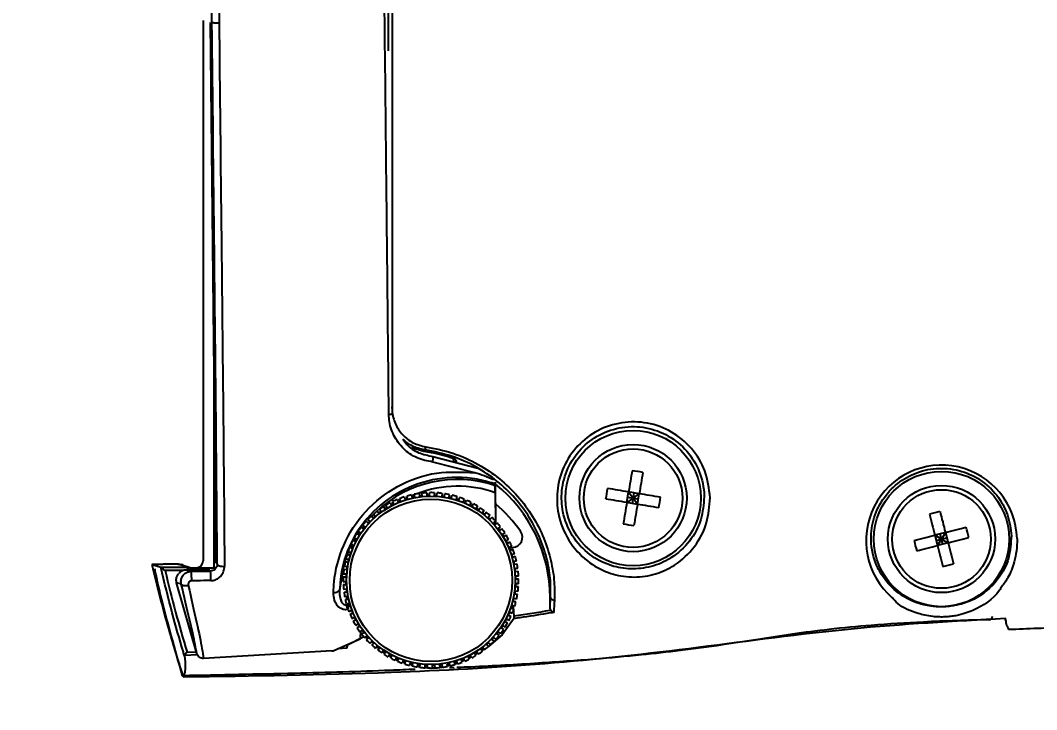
# Model space of a CAD drawing. Header units: inches. Extents: x 2.5 to 102.3, y 2 to 82.2.
# Drawn here: x 91.461 to 94.427, y 6.294 to 8.306 of the extents above; entities that cross this region are included whole.
import ezdxf

# ---------------------------------------------------------------- set-up
doc = ezdxf.new("R2010")
doc.units = ezdxf.units.IN
doc.header["$MEASUREMENT"] = 0
doc.layers.add('DIM', color=1, linetype='Continuous')
doc.styles.add('Arial', font='arial.ttf')
doc.dimstyles.new('ETC EU Metric & ANSI.50 Stacked', dxfattribs={"dimscale": 2.666667, "dimtxt": 0.5, "dimasz": 0.625, "dimexe": 0.5, "dimexo": 0.5, "dimgap": 0.166667, "dimtad": 0, "dimtih": 1, "dimtoh": 1, "dimdec": 0, "dimlfac": 25.4, "dimzin": 4, "dimdsep": 46, "dimtxsty": 'Arial', "dimcen": 0.25, "dimadec": 0, "dimazin": 0, "dimtfac": 0.75, "dimtdec": 0, "dimtofl": 0, "dimtmove": 0, "dimatfit": 3, "dimfxl": 1, "dimtolj": 1, "dimtzin": 0, "dimarcsym": 0})

# ---------------------------------------------------------------- blocks, each defined once
blk = doc.blocks.new('*D4')
at = {"layer": 'Defpoints', "color": 0, "transparency": 16777216}
for p in [(91.845, 10.6831), (89.6948, 6.3926), (91.845, 6.3926)]:
    blk.add_point(p, dxfattribs=at)
at = {"layer": 'DIM', "color": 0, "lineweight": -2, "transparency": 16777216}
for p, q in [((91.345, 10.6831), (89.1948, 10.6831)), ((89.6948, 10.0581), (89.6948, 9.4469)), ((89.6948, 7.0176), (89.6948, 7.6288)), ((91.345, 6.3926), (89.1948, 6.3926))]:
    blk.add_line(p, q, dxfattribs=at)
at = {"layer": 'DIM', "color": 0, "transparency": 16777216}
for points in [[(89.5907, 10.0581), (89.799, 10.0581), (89.6948, 10.6831)], [(89.5907, 7.0176), (89.799, 7.0176), (89.6948, 6.3926)]]:
    blk.add_solid(points, dxfattribs=at)
at = {"layer": 'DIM', "color": 0, "transparency": 16777216, "char_height": 0.5, "attachment_point": 5, "style": 'Arial'}
for s, insert in [('\\A1;109mm', (89.6948, 8.9598)), ('\\A1;[4.29"]', (89.6948, 8.0508))]:
    blk.add_mtext(s, dxfattribs=dict(at, insert=insert))
blk = doc.blocks.new('*D5')
at = {"layer": 'Defpoints', "color": 0, "transparency": 16777216}
for p in [(97.8832, 6.6932), (91.845, 6.3926), (97.8832, 2.8077)]:
    blk.add_point(p, dxfattribs=at)
at = {"layer": 'DIM', "color": 0, "lineweight": -2, "transparency": 16777216}
for p, q in [((97.8832, 6.1932), (97.8832, 2.3077)), ((91.845, 5.8926), (91.845, 2.3077)), ((92.47, 2.8077), (93.5934, 2.8077)), ((97.2582, 2.8077), (96.1348, 2.8077))]:
    blk.add_line(p, q, dxfattribs=at)
at = {"layer": 'DIM', "color": 0, "transparency": 16777216}
for points in [[(92.47, 2.9119), (92.47, 2.7035), (91.845, 2.8077)], [(97.2582, 2.9119), (97.2582, 2.7035), (97.8832, 2.8077)]]:
    blk.add_solid(points, dxfattribs=at)
at = {"layer": 'DIM', "color": 0, "transparency": 16777216, "char_height": 0.5, "attachment_point": 5, "style": 'Arial'}
for s, insert in [('\\A1;153mm', (94.8641, 3.2298)), ('\\A1;[6.04"]', (94.8641, 2.3206))]:
    blk.add_mtext(s, dxfattribs=dict(at, insert=insert))

msp = doc.modelspace()

# ---------------------------------------------------------------- linework, layer by layer
for p, q in [((92.0207, 8.2989), (92.0159, 8.7599)), ((92.0367, 8.7606), (92.0415, 8.2988)), ((91.9949, 8.3057), (91.9949, 6.7278)), ((92.0329, 6.7211), (92.0166, 8.299)), ((92.0267, 6.7064), (92.0267, 7.323)), ((92.6385, 7.0472), (92.6038, 7.0578)), ((92.6426, 7.0518), (92.6385, 7.0472)), ((92.6653, 7.0329), (92.7964, 6.9981)), ((92.7873, 6.9853), (92.6651, 7.0165)), ((92.725, 7.0267), (92.7252, 7.017)), ((92.7275, 7.0164), (92.7338, 7.0187)), ((92.7352, 7.0167), (92.7292, 7.0252)), ((92.8435, 6.9536), (92.8462, 6.9481)), ((92.8493, 6.8389), (92.8481, 6.9581)), ((92.8493, 6.8389), (92.8481, 6.958)), ((92.5818, 6.915), (92.584, 6.9074)), ((92.5911, 6.9112), (92.584, 6.9075)), ((92.5916, 6.9097), (92.5893, 6.9172)), ((92.6033, 6.9208), (92.6049, 6.9131)), ((92.6114, 6.9206), (92.604, 6.9174)), ((92.6126, 6.9147), (92.611, 6.9224)), ((92.6253, 6.9248), (92.6262, 6.9169)), ((92.634, 6.9179), (92.6331, 6.9257)), ((92.6475, 6.9268), (92.6478, 6.9189)), ((92.6556, 6.9192), (92.6554, 6.927)), ((92.6698, 6.9269), (92.6694, 6.919)), ((92.6773, 6.9186), (92.6777, 6.9264)), ((92.6921, 6.925), (92.691, 6.9172)), ((92.6988, 6.9161), (92.6999, 6.9239)), ((92.7141, 6.9212), (92.7123, 6.9135)), ((92.72, 6.9117), (92.7218, 6.9194)), ((92.7357, 6.9155), (92.7332, 6.908)), ((92.7407, 6.9056), (92.7432, 6.913)), ((92.8474, 6.9266), (92.8483, 6.8379)), ((93.2314, 6.8982), (93.2366, 6.9293)), ((93.2496, 6.9112), (93.2314, 6.8982)), ((93.234, 6.9138), (93.2496, 6.9112)), ((93.2677, 6.9241), (93.2366, 6.9293)), ((93.2366, 6.9293), (93.2496, 6.9112)), ((93.2496, 6.9112), (93.247, 6.8956)), ((93.2522, 6.9267), (93.2496, 6.9112)), ((93.2496, 6.9112), (93.2677, 6.9241)), ((93.2625, 6.893), (93.2496, 6.9112)), ((93.2496, 6.9112), (93.2651, 6.9086)), ((93.2625, 6.893), (93.2677, 6.9241)), ((92.5213, 6.8865), (92.5255, 6.8798)), ((92.5322, 6.884), (92.528, 6.8907)), ((92.5406, 6.8977), (92.5442, 6.8907)), ((92.5512, 6.8943), (92.5476, 6.9013)), ((92.5608, 6.9073), (92.5637, 6.8999)), ((92.5711, 6.9029), (92.5681, 6.9102)), ((92.7567, 6.9079), (92.7536, 6.9007)), ((92.7608, 6.8976), (92.7639, 6.9048)), ((92.7769, 6.8986), (92.7732, 6.8916)), ((92.7802, 6.8879), (92.7839, 6.8948)), ((92.7963, 6.8875), (92.792, 6.8809)), ((92.7986, 6.8766), (92.8029, 6.8832)), ((93.2625, 6.893), (93.2314, 6.8982)), ((92.486, 6.8592), (92.4913, 6.8534)), ((92.487, 6.8581), (92.4925, 6.8638)), ((92.4971, 6.8586), (92.4919, 6.8645)), ((92.5031, 6.8736), (92.5078, 6.8673)), ((92.5141, 6.8721), (92.5094, 6.8784)), ((92.8146, 6.8747), (92.8098, 6.8685)), ((92.816, 6.8637), (92.8208, 6.8699)), ((92.8318, 6.8604), (92.8264, 6.8547)), ((92.8322, 6.8493), (92.8375, 6.855)), ((92.456, 6.8262), (92.4622, 6.8214)), ((92.4588, 6.8241), (92.4635, 6.8304)), ((92.4671, 6.8276), (92.4609, 6.8324)), ((92.4703, 6.8434), (92.476, 6.838)), ((92.4814, 6.8438), (92.4757, 6.8491)), ((92.8476, 6.8447), (92.8418, 6.8395)), ((92.8432, 6.8379), (92.8483, 6.8379)), ((92.847, 6.8336), (92.8529, 6.8388)), ((92.8483, 6.8379), (92.8493, 6.8389)), ((92.8621, 6.8277), (92.8557, 6.8229)), ((92.4352, 6.7869), (92.4391, 6.7938)), ((92.4428, 6.7918), (92.4359, 6.7955)), ((92.4433, 6.8079), (92.4499, 6.8036)), ((92.4464, 6.8059), (92.4507, 6.8125)), ((92.4542, 6.8102), (92.4476, 6.8145)), ((92.8605, 6.8166), (92.8668, 6.8213)), ((92.8749, 6.8094), (92.8682, 6.8053)), ((92.8724, 6.7986), (92.8791, 6.8027)), ((94.1609, 6.811), (94.1304, 6.8031)), ((94.1304, 6.8031), (94.1382, 6.7726)), ((94.1496, 6.7918), (94.1304, 6.8031)), ((94.1496, 6.7918), (94.1456, 6.807)), ((94.1609, 6.811), (94.1496, 6.7918)), ((94.1496, 6.7918), (94.1648, 6.7957)), ((94.1609, 6.811), (94.1687, 6.7805)), ((92.4228, 6.7683), (92.43, 6.7652)), ((92.4252, 6.7672), (92.4287, 6.7743)), ((92.4331, 6.7724), (92.4259, 6.7755)), ((92.4322, 6.7885), (92.4391, 6.7848)), ((92.8861, 6.7901), (92.8791, 6.7866)), ((92.8827, 6.7795), (92.8897, 6.7831)), ((92.8957, 6.7699), (92.8883, 6.767)), ((92.8886, 6.7665), (92.8984, 6.7671)), ((92.8913, 6.7597), (92.8986, 6.7626)), ((94.1343, 6.7879), (94.1496, 6.7918)), ((94.1382, 6.7726), (94.1496, 6.7918)), ((94.1687, 6.7805), (94.1382, 6.7726)), ((94.1535, 6.7765), (94.1496, 6.7918)), ((94.1496, 6.7918), (94.1687, 6.7805)), ((92.419, 6.7316), (92.4113, 6.7334)), ((92.4152, 6.7473), (92.4227, 6.7448)), ((92.4165, 6.7469), (92.4195, 6.7542)), ((92.4252, 6.7523), (92.4177, 6.7548)), ((92.9034, 6.749), (92.8958, 6.7467)), ((92.8981, 6.7391), (92.9056, 6.7414)), ((91.8774, 6.7174), (91.845, 6.7174)), ((91.8711, 6.7095), (91.8711, 6.7095)), ((91.8711, 6.7095), (91.9509, 6.7095)), ((91.8781, 6.7183), (91.8774, 6.7174)), ((91.9218, 6.7183), (91.8781, 6.7183)), ((91.9218, 6.7183), (91.9246, 6.7178)), ((91.9538, 6.7091), (91.9247, 6.7178)), ((91.9276, 6.717), (91.9247, 6.7178)), ((91.9276, 6.717), (91.9312, 6.717)), ((91.9538, 6.7091), (91.9383, 6.7137)), ((91.9509, 6.7014), (91.9509, 6.7095)), ((91.9565, 6.7078), (92.0267, 6.7078)), ((92.4057, 6.7037), (92.4135, 6.7026)), ((92.4147, 6.7104), (92.4069, 6.7115)), ((92.4095, 6.7257), (92.4172, 6.7239)), ((92.9092, 6.7274), (92.9015, 6.7258)), ((92.9031, 6.7181), (92.9108, 6.7197)), ((92.9132, 6.7054), (92.9053, 6.7045)), ((91.9374, 6.6995), (91.8838, 6.6995)), ((91.9648, 6.7015), (91.9468, 6.7014)), ((91.96, 6.6976), (92.0159, 6.6982)), ((91.9606, 6.7019), (91.9606, 6.7019)), ((91.9706, 6.7006), (91.9648, 6.7015)), ((92.014, 6.7009), (91.9686, 6.7005)), ((91.9716, 6.7005), (91.9706, 6.7008)), ((92.0159, 6.6982), (92.0131, 6.7009)), ((92.4039, 6.6814), (92.4117, 6.681)), ((92.4122, 6.6889), (92.4043, 6.6893)), ((92.9063, 6.6967), (92.9141, 6.6976)), ((92.9152, 6.6832), (92.9073, 6.683)), ((92.9076, 6.6751), (92.9154, 6.6753)), ((91.9762, 6.4579), (91.9174, 6.664)), ((92.4116, 6.6672), (92.4037, 6.667)), ((92.4039, 6.6591), (92.4118, 6.6594)), ((92.4129, 6.6456), (92.405, 6.6447)), ((92.907, 6.6535), (92.9148, 6.653)), ((92.9153, 6.6609), (92.9074, 6.6613)), ((92.406, 6.6369), (92.4138, 6.6378)), ((92.416, 6.6242), (92.4083, 6.6226)), ((92.4099, 6.6149), (92.4176, 6.6165)), ((92.4129, 6.6236), (92.413, 6.6156)), ((92.9096, 6.6166), (92.9019, 6.6184)), ((92.9045, 6.632), (92.9123, 6.6308)), ((92.9134, 6.6386), (92.9056, 6.6398)), ((93.0072, 6.6212), (93.0088, 6.6212)), ((93.0072, 6.5929), (93.0088, 6.6212)), ((93.0072, 6.5929), (93.0072, 6.6212)), ((92.421, 6.6032), (92.4135, 6.6009)), ((92.4138, 6.5983), (92.4222, 6.5994)), ((92.4158, 6.5934), (92.4233, 6.5956)), ((92.894, 6.59), (92.9014, 6.5876)), ((92.9039, 6.5951), (92.8964, 6.5975)), ((92.9001, 6.6108), (92.9078, 6.609)), ((92.901, 6.5877), (92.9005, 6.5962)), ((92.9027, 6.5608), (92.9011, 6.5865)), ((92.4279, 6.5827), (92.4206, 6.5797)), ((92.4235, 6.5724), (92.4308, 6.5753)), ((92.4365, 6.5628), (92.4294, 6.5592)), ((92.433, 6.5522), (92.44, 6.5558)), ((92.887, 6.5538), (92.88, 6.5575)), ((92.886, 6.5699), (92.8932, 6.5668)), ((92.8963, 6.5741), (92.8891, 6.5772)), ((94.3367, 6.5552), (94.3358, 6.5616)), ((94.3358, 6.5605), (94.3367, 6.5545)), ((92.4468, 6.5438), (92.4401, 6.5396)), ((92.4442, 6.5329), (92.4509, 6.5371)), ((92.4587, 6.5257), (92.4524, 6.521)), ((92.865, 6.5321), (92.8716, 6.5278)), ((92.8759, 6.5344), (92.8693, 6.5387)), ((92.8763, 6.5506), (92.8832, 6.5468)), ((92.3763, 6.4663), (92.4528, 6.5008)), ((92.4643, 6.5059), (92.4157, 6.4821)), ((92.4542, 6.5245), (92.4528, 6.5008)), ((92.4571, 6.5147), (92.4634, 6.5194)), ((92.4721, 6.5087), (92.4662, 6.5035)), ((92.475, 6.5008), (92.4675, 6.5075)), ((92.4715, 6.4976), (92.4774, 6.5029)), ((92.8377, 6.4986), (92.8434, 6.4932)), ((92.8488, 6.4989), (92.8431, 6.5043)), ((92.8521, 6.5148), (92.8583, 6.5099)), ((92.8631, 6.5161), (92.8569, 6.521)), ((92.4145, 6.473), (92.3882, 6.4716)), ((92.487, 6.493), (92.4816, 6.4873)), ((92.4884, 6.4888), (92.4855, 6.4914)), ((92.4873, 6.4819), (92.4927, 6.4876)), ((92.4874, 6.4945), (92.4932, 6.4892)), ((92.5032, 6.4787), (92.4983, 6.4725)), ((92.5076, 6.4716), (92.5017, 6.4769)), ((92.5043, 6.4792), (92.5099, 6.474)), ((92.5045, 6.4676), (92.5094, 6.4738)), ((92.805, 6.4703), (92.8098, 6.464)), ((92.8136, 6.4695), (92.8079, 6.4664)), ((92.8161, 6.4687), (92.8113, 6.475)), ((92.822, 6.4837), (92.8272, 6.4778)), ((92.8331, 6.4831), (92.8279, 6.489)), ((91.9407, 6.4519), (91.9405, 6.4512)), ((91.9785, 6.4533), (91.9407, 6.4519)), ((91.9478, 6.4617), (91.9748, 6.4627)), ((92.3703, 6.465), (91.9964, 6.443)), ((92.5205, 6.4658), (92.5162, 6.4592)), ((92.5252, 6.4585), (92.5177, 6.4627)), ((92.5228, 6.4549), (92.5271, 6.4615)), ((92.539, 6.4544), (92.5352, 6.4475)), ((92.5443, 6.4476), (92.5374, 6.4515)), ((92.5384, 6.4533), (92.5452, 6.4495)), ((92.5422, 6.4438), (92.5459, 6.4507)), ((92.5583, 6.4447), (92.5552, 6.4375)), ((92.5639, 6.4364), (92.5565, 6.4406)), ((92.5574, 6.4426), (92.5643, 6.4387)), ((92.5625, 6.4344), (92.5656, 6.4416)), ((92.5784, 6.4368), (92.576, 6.4293)), ((92.7481, 6.4395), (92.751, 6.4322)), ((92.7495, 6.4358), (92.7567, 6.4391)), ((92.757, 6.4383), (92.7498, 6.4352)), ((92.7583, 6.4351), (92.7554, 6.4424)), ((92.7679, 6.4481), (92.7715, 6.441)), ((92.7695, 6.4449), (92.7767, 6.4481)), ((92.7773, 6.447), (92.77, 6.4439)), ((92.7785, 6.4446), (92.775, 6.4516)), ((92.787, 6.4584), (92.7911, 6.4517)), ((92.7952, 6.4601), (92.7879, 6.4569)), ((92.7882, 6.4563), (92.7946, 6.461)), ((92.7956, 6.4593), (92.7893, 6.4546)), ((92.7978, 6.4558), (92.7937, 6.4625)), ((92.5845, 6.4301), (92.577, 6.4324)), ((92.5773, 6.4334), (92.5848, 6.431)), ((92.5835, 6.4268), (92.5859, 6.4343)), ((92.5992, 6.4306), (92.5974, 6.4229)), ((92.6056, 6.4236), (92.5981, 6.4259)), ((92.5983, 6.4267), (92.6058, 6.4243)), ((92.605, 6.4211), (92.6068, 6.4288)), ((92.6246, 6.4191), (92.6174, 6.4203)), ((92.6204, 6.4263), (92.6192, 6.4185)), ((92.6195, 6.4202), (92.6273, 6.4189)), ((92.627, 6.4173), (92.6282, 6.4251)), ((92.6419, 6.4238), (92.6414, 6.4159)), ((92.6493, 6.4155), (92.6497, 6.4233)), ((92.6635, 6.4232), (92.6637, 6.4153)), ((92.6716, 6.4155), (92.6714, 6.4234)), ((92.6851, 6.4245), (92.686, 6.4166)), ((92.6938, 6.4183), (92.6872, 6.4174)), ((92.6938, 6.4176), (92.6929, 6.4254)), ((92.7065, 6.4276), (92.7081, 6.4199)), ((92.7078, 6.4215), (92.7154, 6.4234)), ((92.7155, 6.4231), (92.7078, 6.4212)), ((92.7278, 6.4161), (92.714, 6.4156)), ((92.7158, 6.4215), (92.7142, 6.4292)), ((92.7275, 6.4326), (92.7298, 6.4251)), ((92.7374, 6.4274), (92.7351, 6.4349)), ((91.9348, 6.3941), (91.9379, 6.3931)), ((91.9379, 6.3931), (91.9363, 6.3895))]:
    msp.add_line(p, q)
at = {"flags": 128}
for points in [[(92.544, 7.1756), (92.5441, 7.1756), (92.5461, 7.1756)], [(93.2469, 6.9912), (93.2457, 6.9835), (93.2444, 6.9758), (93.2431, 6.9681), (93.2418, 6.9604), (93.2405, 6.9526), (93.2392, 6.9449), (93.2379, 6.9371), (93.2366, 6.9293)], [(93.278, 6.986), (93.2767, 6.9783), (93.2755, 6.9707), (93.2742, 6.9629), (93.2729, 6.9552), (93.2716, 6.9474), (93.2703, 6.9397), (93.269, 6.9319), (93.2677, 6.9241)], [(93.2366, 6.9293), (93.2288, 6.9306), (93.2211, 6.9319), (93.2133, 6.9332), (93.2055, 6.9345), (93.1978, 6.9358), (93.1901, 6.937), (93.1824, 6.9383), (93.1747, 6.9396)], [(93.3296, 6.9138), (93.3219, 6.9151), (93.3142, 6.9163), (93.3065, 6.9176), (93.2988, 6.9189), (93.291, 6.9202), (93.2833, 6.9215), (93.2755, 6.9228), (93.2677, 6.9241)], [(93.2314, 6.8982), (93.2237, 6.8995), (93.2159, 6.9008), (93.2081, 6.9021), (93.2004, 6.9034), (93.1926, 6.9047), (93.1849, 6.906), (93.1772, 6.9073), (93.1696, 6.9085)], [(93.2314, 6.8982), (93.2301, 6.8904), (93.2288, 6.8827), (93.2276, 6.8749), (93.2263, 6.8671), (93.225, 6.8594), (93.2237, 6.8517), (93.2224, 6.844), (93.2211, 6.8363)], [(93.2625, 6.893), (93.2612, 6.8853), (93.2599, 6.8775), (93.2586, 6.8697), (93.2573, 6.8619), (93.256, 6.8542), (93.2548, 6.8465), (93.2535, 6.8388), (93.2522, 6.8312)], [(93.3244, 6.8827), (93.3167, 6.884), (93.3091, 6.8853), (93.3013, 6.8866), (93.2936, 6.8879), (93.2859, 6.8892), (93.2781, 6.8904), (93.2703, 6.8917), (93.2625, 6.893)], [(94.1148, 6.8639), (94.1167, 6.8564), (94.1186, 6.8488), (94.1206, 6.8412), (94.1225, 6.8336), (94.1245, 6.826), (94.1265, 6.8184), (94.1284, 6.8108), (94.1304, 6.8031)], [(94.1453, 6.8717), (94.1472, 6.8642), (94.1492, 6.8567), (94.1511, 6.8491), (94.1531, 6.8415), (94.155, 6.8339), (94.157, 6.8263), (94.1589, 6.8186), (94.1609, 6.811)], [(94.1609, 6.811), (94.1685, 6.8129), (94.1762, 6.8149), (94.1838, 6.8169), (94.1914, 6.8188), (94.199, 6.8208), (94.2066, 6.8227), (94.2141, 6.8247), (94.2217, 6.8266)], [(94.0696, 6.7875), (94.0771, 6.7894), (94.0847, 6.7914), (94.0923, 6.7933), (94.0999, 6.7953), (94.1075, 6.7972), (94.1151, 6.7992), (94.1227, 6.8012), (94.1304, 6.8031)], [(94.1687, 6.7805), (94.1764, 6.7824), (94.184, 6.7844), (94.1917, 6.7863), (94.1993, 6.7883), (94.2069, 6.7903), (94.2144, 6.7922), (94.222, 6.7941), (94.2295, 6.7961)], [(94.0775, 6.757), (94.085, 6.7589), (94.0925, 6.7609), (94.1001, 6.7628), (94.1077, 6.7648), (94.1153, 6.7667), (94.123, 6.7687), (94.1306, 6.7706), (94.1382, 6.7726)], [(94.1382, 6.7726), (94.1402, 6.765), (94.1422, 6.7573), (94.1441, 6.7497), (94.1461, 6.7421), (94.148, 6.7345), (94.15, 6.7269), (94.1519, 6.7194), (94.1539, 6.7118)], [(94.1687, 6.7805), (94.1707, 6.7728), (94.1727, 6.7652), (94.1746, 6.7575), (94.1766, 6.7499), (94.1785, 6.7423), (94.1805, 6.7348), (94.1824, 6.7272), (94.1844, 6.7197)], [(92.3937, 6.644), (92.4053, 6.7129), (92.4116, 6.7333)], [(91.845, 6.7174), (91.8517, 6.7154), (91.8583, 6.7134), (91.8711, 6.7095)], [(91.9509, 6.7095), (91.9366, 6.7138), (91.9218, 6.7183)], [(91.9509, 6.7095), (91.9525, 6.7094), (91.9538, 6.7091)], [(92.0359, 6.7182), (92.0364, 6.7169), (92.0377, 6.7157), (92.0397, 6.7146), (92.0423, 6.7136), (92.0456, 6.7129), (92.0492, 6.7123), (92.0531, 6.712), (92.0571, 6.712)], [(91.9468, 6.7014), (91.9538, 6.6993), (91.96, 6.6976)], [(91.9588, 6.7015), (91.9591, 6.7016), (91.96, 6.7018), (91.9605, 6.7019), (91.9606, 6.7019)], [(91.9686, 6.7005), (91.9678, 6.7007), (91.9665, 6.7011), (91.9648, 6.7015)], [(91.931, 6.6601), (91.9286, 6.6608), (91.9174, 6.664)], [(91.931, 6.6601), (91.9319, 6.6587), (91.9334, 6.6576), (91.9355, 6.6568), (91.938, 6.6562), (91.9411, 6.6559), (91.9444, 6.6559), (91.9479, 6.6563), (91.9515, 6.6569)], [(92.4138, 6.5983), (92.414, 6.5966), (92.4142, 6.5948), (92.4144, 6.5932), (92.4147, 6.5915), (92.4149, 6.5899), (92.4151, 6.5884), (92.4153, 6.5869), (92.4154, 6.5856)], [(92.9027, 6.5608), (92.8678, 6.5123), (92.8272, 6.4779)], [(91.9348, 6.3941), (91.9357, 6.3915), (91.9363, 6.3895)]]:
    msp.add_lwpolyline(points, dxfattribs=at)
for centre, radius in [((93.2496, 6.9112), 0.1975), ((93.2496, 6.9112), 0.1565), ((93.2496, 6.9112), 0.1439), ((94.1496, 6.7918), 0.1975), ((94.1496, 6.7918), 0.1565), ((92.6596, 6.6712), 0.2461), ((94.1496, 6.7918), 0.1439), ((92.6596, 6.6712), 0.2371)]:
    msp.add_circle(centre, radius)
for centre, radius, start, end in [((92.534, 7.3928), 0.2366, 270.6559, 272.5382), ((92.6124, 7.0634), 0.0324, 338.9658, 355.5162), ((92.5836, 6.6212), 0.4295, 70.1741, 82.6502), ((92.6168, 7.0253), 0.0491, 349.6509, 8.9152), ((94.1498, 6.7872), 0.2203, 1.5092, 229.1415), ((93.1795, 6.491), 0.5047, 78.7463, 82.3228), ((92.7371, 6.6218), 0.3441, 71.5053, 133.4396), ((92.7371, 6.6218), 0.3242, 70.1018, 111.2242), ((92.5836, 6.6212), 0.4236, 0, 51.3481), ((92.6596, 6.6712), 0.2559, 107.6982, 110.9352), ((92.6596, 6.6712), 0.2559, 102.6982, 105.9352), ((92.6612, 6.6635), 0.2559, 100.9352, 102.6982), ((92.6596, 6.6712), 0.2559, 97.6982, 100.9352), ((92.6605, 6.6633), 0.2559, 95.9352, 97.6982), ((92.6596, 6.6712), 0.2559, 92.6982, 95.9352), ((92.6598, 6.6633), 0.2559, 90.9352, 92.6982), ((92.6596, 6.6712), 0.2559, 87.6982, 90.9352), ((92.6591, 6.6633), 0.2559, 85.9352, 87.6982), ((92.6596, 6.6712), 0.2559, 82.6982, 85.9352), ((92.6584, 6.6634), 0.2559, 80.9352, 82.6982), ((92.6596, 6.6712), 0.2559, 77.6982, 80.9352), ((92.6578, 6.6635), 0.2559, 75.9352, 77.6982), ((92.6596, 6.6712), 0.2559, 72.6982, 75.9352), ((92.6596, 6.6712), 0.2559, 67.6982, 70.9352), ((93.6695, 6.8411), 0.5045, 168.7458, 172.3234), ((92.8296, 6.9812), 0.5045, 348.746, 352.3233), ((92.6596, 6.6712), 0.2559, 122.6982, 125.9352), ((92.6637, 6.6645), 0.2559, 120.9352, 122.6982), ((92.6596, 6.6712), 0.2559, 117.6982, 120.9352), ((92.6631, 6.6641), 0.2559, 115.9352, 117.6982), ((92.6596, 6.6712), 0.2559, 112.6982, 115.9352), ((92.6625, 6.6639), 0.2559, 110.9352, 112.6982), ((92.6618, 6.6636), 0.2559, 105.9352, 107.6982), ((92.6571, 6.6637), 0.2559, 70.9352, 72.6982), ((92.6565, 6.6639), 0.2559, 65.9352, 67.6982), ((92.6596, 6.6712), 0.2559, 62.6982, 65.9352), ((92.6558, 6.6642), 0.2559, 60.9352, 62.6982), ((92.6596, 6.6712), 0.2559, 57.6982, 60.9352), ((92.6596, 6.6712), 0.2559, 52.6982, 55.9352), ((92.5732, 6.5701), 0.425, 35.0726, 49.5846), ((92.6596, 6.6712), 0.2559, 132.6982, 135.9352), ((92.6648, 6.6653), 0.2559, 130.9352, 132.6982), ((92.6596, 6.6712), 0.2559, 127.6982, 130.9352), ((92.6643, 6.6649), 0.2559, 125.9352, 127.6982), ((92.6553, 6.6646), 0.2559, 55.9352, 57.6982), ((92.6547, 6.665), 0.2559, 50.9352, 52.6982), ((92.6596, 6.6712), 0.2559, 47.6982, 50.9352), ((92.6542, 6.6654), 0.2559, 45.9352, 47.6982), ((92.6596, 6.6712), 0.2559, 42.6982, 45.9352), ((94.2556, 6.3794), 0.5045, 102.6308, 106.2084), ((92.6596, 6.6712), 0.2559, 142.6982, 145.9352), ((92.6596, 6.6712), 0.2559, 137.6982, 140.9352), ((92.6658, 6.6663), 0.2559, 140.9352, 142.6982), ((92.6653, 6.6658), 0.2559, 135.9352, 137.6982), ((92.6537, 6.6659), 0.2559, 40.9352, 42.6982), ((92.6596, 6.6712), 0.2559, 37.6982, 40.9352), ((92.6533, 6.6664), 0.2559, 35.9352, 37.6982), ((93.3196, 7.3313), 0.5047, 258.7463, 262.3228), ((93.7372, 6.6858), 0.5045, 12.6307, 16.208), ((92.6596, 6.6712), 0.2559, 147.6982, 150.9352), ((92.6662, 6.6669), 0.2559, 145.9352, 147.6982), ((92.6596, 6.6712), 0.2559, 32.6982, 35.9352), ((92.6529, 6.667), 0.2559, 30.9352, 32.6982), ((92.6596, 6.6712), 0.2559, 27.6982, 30.9352), ((92.8965, 6.797), 0.03, 273.5928, 35.0726), ((92.6596, 6.6712), 0.2559, 157.6982, 160.9352), ((92.6596, 6.6712), 0.2559, 152.6982, 155.9352), ((92.6668, 6.6681), 0.2559, 155.9352, 157.6982), ((92.6665, 6.6674), 0.2559, 150.9352, 152.6982), ((92.6525, 6.6676), 0.2559, 25.9352, 27.6982), ((92.6523, 6.6682), 0.2559, 20.9352, 22.6982), ((92.6596, 6.6712), 0.2559, 22.6982, 25.9352), ((92.6596, 6.6712), 0.2559, 17.6982, 20.9352), ((94.5619, 6.8978), 0.5045, 192.6308, 196.2085), ((92.6596, 6.6712), 0.2559, 162.6982, 165.9352), ((92.667, 6.6687), 0.2559, 160.9352, 162.6982), ((92.652, 6.6689), 0.2559, 15.9352, 17.6982), ((92.6596, 6.6712), 0.2559, 12.6982, 15.9352), ((91.9312, 6.707), 0.01, 43.696, 90), ((91.9509, 6.6995), 0.01, 13.8827, 73.3325), ((92.6596, 6.6712), 0.2559, 172.6982, 175.9352), ((92.6596, 6.6712), 0.2559, 167.6982, 170.9352), ((92.6674, 6.67), 0.2559, 170.9352, 172.6982), ((92.6672, 6.6694), 0.2559, 165.9352, 167.6982), ((92.6519, 6.6696), 0.2559, 10.9352, 12.6982), ((92.6517, 6.6702), 0.2559, 5.9352, 7.6982), ((92.6596, 6.6712), 0.2559, 7.6982, 10.9352), ((94.0435, 7.2042), 0.5045, 282.6307, 286.2081), ((91.8305, 6.6771), 0.131, 356.8223, 8.9709), ((91.8908, 6.6778), 0.1268, 356.6784, 9.2678), ((92.6596, 6.6712), 0.2559, 177.6982, 180.9352), ((92.6674, 6.6707), 0.2559, 175.9352, 177.6982), ((92.6517, 6.6709), 0.2559, 0.9352, 2.6982), ((92.6596, 6.6712), 0.2559, 2.6982, 5.9352), ((92.6596, 6.6712), 0.2559, 357.6982, 0.9352), ((92.3779, 6.6536), 0.0185, 262.1895, 328.634), ((92.6596, 6.6712), 0.2559, 182.6982, 185.9352), ((92.6674, 6.6714), 0.2559, 180.9352, 182.6982), ((92.6674, 6.6721), 0.2559, 185.9352, 187.6982), ((92.6517, 6.6716), 0.2559, 355.9352, 357.6982), ((92.6596, 6.6712), 0.2559, 352.6982, 355.9352), ((92.6596, 6.6712), 0.2559, 187.6982, 190.9352), ((92.6596, 6.6712), 0.2559, 192.6982, 195.9352), ((92.6673, 6.6728), 0.2559, 190.9352, 192.6982), ((92.6519, 6.673), 0.2559, 345.9352, 347.6982), ((92.6518, 6.6723), 0.2559, 350.9352, 352.6982), ((92.6596, 6.6712), 0.2559, 347.6982, 350.9352), ((93.0182, 6.6238), 0.00978, 195.6955, 281.2598), ((92.6596, 6.6712), 0.2559, 197.6982, 200.9352), ((92.6671, 6.6734), 0.2559, 195.9352, 197.6982), ((92.6521, 6.6736), 0.2559, 340.9352, 342.6982), ((92.6596, 6.6712), 0.2559, 337.6982, 340.9352), ((92.6596, 6.6712), 0.2559, 342.6982, 345.9352), ((92.6596, 6.6712), 0.2559, 202.6982, 205.9352), ((92.6669, 6.6741), 0.2559, 200.9352, 202.6982), ((92.6666, 6.6747), 0.2559, 205.9352, 207.6982), ((92.6526, 6.6749), 0.2559, 330.9352, 332.6982), ((92.6523, 6.6743), 0.2559, 335.9352, 337.6982), ((92.6596, 6.6712), 0.2559, 332.6982, 335.9352), ((94.2882, 6.5663), 0.01, 271.4039, 0), ((92.6596, 6.6712), 0.2559, 207.6982, 210.9352), ((92.6596, 6.6712), 0.2559, 212.6982, 215.9352), ((92.6663, 6.6753), 0.2559, 210.9352, 212.6982), ((92.6659, 6.6759), 0.2559, 215.9352, 217.6982), ((92.6596, 6.6712), 0.2559, 322.6982, 325.9352), ((92.653, 6.6755), 0.2559, 325.9352, 327.6982), ((92.6596, 6.6712), 0.2559, 327.6982, 330.9352), ((92.6596, 6.6712), 0.2559, 217.6982, 220.9352), ((92.6596, 6.6712), 0.2559, 222.6982, 225.9352), ((92.6654, 6.6764), 0.2559, 220.9352, 222.6982), ((92.6538, 6.6766), 0.2559, 315.9352, 317.6982), ((92.6596, 6.6712), 0.2559, 317.6982, 320.9352), ((92.6534, 6.676), 0.2559, 320.9352, 322.6982), ((92.665, 6.6769), 0.2559, 225.9352, 227.6982), ((92.6596, 6.6712), 0.2559, 227.6982, 230.9352), ((92.6644, 6.6774), 0.2559, 230.9352, 232.6982), ((92.6596, 6.6712), 0.2559, 232.6982, 235.9352), ((92.6548, 6.6775), 0.2559, 305.9352, 307.6982), ((92.6596, 6.6712), 0.2559, 307.6982, 310.9352), ((92.6543, 6.677), 0.2559, 310.9352, 312.6982), ((92.6596, 6.6712), 0.2559, 312.6982, 315.9352), ((92.6639, 6.6778), 0.2559, 235.9352, 237.6982), ((92.6596, 6.6712), 0.2559, 237.6982, 240.9352), ((92.6633, 6.6781), 0.2559, 240.9352, 242.6982), ((92.6596, 6.6712), 0.2559, 242.6982, 245.9352), ((92.6627, 6.6784), 0.2559, 245.9352, 247.6982), ((92.662, 6.6786), 0.2559, 250.9352, 252.6982), ((92.6566, 6.6785), 0.2559, 290.9352, 292.6982), ((92.6596, 6.6712), 0.2559, 292.6982, 295.9352), ((92.656, 6.6782), 0.2559, 295.9352, 297.6982), ((92.6596, 6.6712), 0.2559, 297.6982, 300.9352), ((92.6554, 6.6779), 0.2559, 300.9352, 302.6982), ((92.6596, 6.6712), 0.2559, 302.6982, 305.9352), ((92.6596, 6.6712), 0.2559, 247.6982, 250.9352), ((92.6596, 6.6712), 0.2559, 252.6982, 255.9352), ((92.6614, 6.6788), 0.2559, 255.9352, 257.6982), ((92.6596, 6.6712), 0.2559, 257.6982, 260.9352), ((92.6607, 6.679), 0.2559, 260.9352, 262.6982), ((92.6596, 6.6712), 0.2559, 262.6982, 265.9352), ((92.66, 6.679), 0.2559, 265.9352, 267.6982), ((92.6596, 6.6712), 0.2559, 267.6982, 270.9352), ((92.6593, 6.679), 0.2559, 270.9352, 272.6982), ((92.6596, 6.6712), 0.2559, 272.6982, 275.9352), ((92.6586, 6.679), 0.2559, 275.9352, 277.6982), ((92.6596, 6.6712), 0.2559, 277.6982, 280.9352), ((92.658, 6.6789), 0.2559, 280.9352, 282.6982), ((92.6596, 6.6712), 0.2559, 282.6982, 285.9352), ((92.6573, 6.6787), 0.2559, 285.9352, 287.6982), ((92.6596, 6.6712), 0.2559, 287.6982, 290.9352)]:
    msp.add_arc(centre, radius, start, end)
for centre, major_axis, ratio, start_param, end_param in [((92.8393, 6.8388), (0.01, 0.0001), 0.052408, 6.230825, 6.335545), ((91.9749, 6.7278), (-0.0141, 0.0141), 0.999695, 2.356347, 3.926839)]:
    msp.add_ellipse(centre, major_axis=major_axis, ratio=ratio, start_param=start_param, end_param=end_param)
for points, knots in [([(92.5367, 7.1562), (92.5357, 7.2645), (92.5335, 7.4811), (92.5275, 8.0488), (92.5209, 8.6838), (92.5137, 9.3861), (92.5101, 9.7373), (92.5083, 9.9129)], [0, 0, 0, 0, 0.117836, 0.23578, 0.617767, 0.808876, 1, 1, 1, 1]), ([(92.5357, 8.2168), (92.5357, 8.5637), (92.5356, 9.017), (92.5359, 9.5768), (92.5357, 9.7897), (92.5356, 9.8962)], [0, 0, 0, 0, 0.61966, 0.809814, 1, 1, 1, 1]), ([(92.5462, 9.8755), (92.5463, 9.776), (92.5464, 9.57), (92.5462, 9.0171), (92.5461, 8.3901), (92.5465, 7.6962), (92.5462, 7.3491), (92.5461, 7.1756)], [0, 0, 0, 0, 0.11055, 0.228941, 0.614361, 0.807168, 1, 1, 1, 1]), ([(92.0207, 8.2989), (92.0209, 8.2989), (92.0214, 8.299), (92.0246, 8.2989), (92.0284, 8.2989), (92.0322, 8.2989), (92.0366, 8.2988), (92.0398, 8.2988), (92.0415, 8.2988)], [0, 0, 0, 0, 0.198342, 0.430616, 0.560115, 0.698186, 0.844815, 1, 1, 1, 1]), ([(92.0359, 6.7182), (92.0356, 6.7632), (92.0351, 6.8539), (92.0334, 7.0531), (92.0309, 7.3122), (92.0264, 7.7472), (92.023, 8.0761), (92.0207, 8.2989)], [0, 0, 0, 0, 0.087999, 0.17747, 0.377747, 0.578527, 1, 1, 1, 1]), ([(92.0415, 8.2988), (92.0416, 8.289), (92.0439, 8.0663), (92.0474, 7.7373), (92.0519, 7.3116), (92.0544, 7.0515), (92.0563, 6.8502), (92.0568, 6.758), (92.0571, 6.712)], [0, 0, 0, 0, 0.018447, 0.419569, 0.619975, 0.820223, 0.910252, 1, 1, 1, 1]), ([(92.6651, 7.0165), (92.6493, 7.0195), (92.6179, 7.0256), (92.5779, 7.054), (92.5493, 7.0929), (92.538, 7.1295), (92.537, 7.1508), (92.5367, 7.1562)], [0, 0, 0, 0, 0.229905, 0.46007, 0.691181, 0.921837, 1, 1, 1, 1]), ([(92.5461, 7.1756), (92.5462, 7.1724), (92.5466, 7.1562), (92.5541, 7.1273), (92.5758, 7.0947), (92.6069, 7.0701), (92.6321, 7.064), (92.6447, 7.0609)], [0, 0, 0, 0, 0.058364, 0.295247, 0.531067, 0.7656, 1, 1, 1, 1]), ([(93.4744, 6.912), (93.4725, 6.8874), (93.4685, 6.8366), (93.4318, 6.7674), (93.3785, 6.7165), (93.3299, 6.6939), (93.2844, 6.6819), (93.2364, 6.6784), (93.1728, 6.6925), (93.1112, 6.7268), (93.0584, 6.7851), (93.0291, 6.8584), (93.0252, 6.9337), (93.0437, 7.0038), (93.0854, 7.0662), (93.1451, 7.1117), (93.2167, 7.1352), (93.2924, 7.134), (93.3642, 7.1075), (93.4231, 7.0584), (93.465, 6.9907), (93.4712, 6.9387), (93.4744, 6.912)], [0, 0, 0, 0, 0.052503, 0.108667, 0.165246, 0.20819, 0.218332, 0.263089, 0.307112, 0.359605, 0.420558, 0.480701, 0.527097, 0.578341, 0.62939, 0.680342, 0.731682, 0.783587, 0.836097, 0.889207, 0.942921, 1, 1, 1, 1]), ([(93.4571, 6.9152), (93.4571, 6.9164), (93.4566, 6.9411), (93.4466, 6.9891), (93.4096, 7.0504), (93.3546, 7.0957), (93.2879, 7.1202), (93.2174, 7.1213), (93.1507, 7.0994), (93.095, 7.0572), (93.0561, 6.9994), (93.0388, 6.9346), (93.0423, 6.8651), (93.0696, 6.798), (93.1188, 6.7452), (93.176, 6.7146), (93.2351, 6.7024), (93.2957, 6.7068), (93.3374, 6.723), (93.3787, 6.7477), (93.4171, 6.7832), (93.4515, 6.8462), (93.4553, 6.8927), (93.4571, 6.9152)], [0, 0, 0, 0, 0.002721, 0.057422, 0.110671, 0.163971, 0.21676, 0.268968, 0.320589, 0.371753, 0.422899, 0.474085, 0.520306, 0.580141, 0.640922, 0.693529, 0.737796, 0.782786, 0.829012, 0.835847, 0.89214, 0.94786, 1, 1, 1, 1]), ([(92.5775, 7.0837), (92.5812, 7.0782), (92.5927, 7.0608), (92.6235, 7.0412), (92.6514, 7.0357), (92.6653, 7.0329)], [0, 0, 0, 0, 0.189402, 0.594711, 1, 1, 1, 1]), ([(92.6426, 7.0518), (92.6288, 7.0548), (92.6043, 7.0602), (92.5856, 7.0766), (92.5775, 7.0837)], [0, 0, 0, 0, 0.568042, 1, 1, 1, 1]), ([(92.6447, 7.0609), (92.6714, 7.0556), (92.7247, 7.045), (92.8197, 7.0019), (92.9, 6.9373), (92.9581, 6.8584), (92.9908, 6.7943), (93.0112, 6.7286), (93.0209, 6.6663), (93.0204, 6.6311), (93.0201, 6.6142)], [0, 0, 0, 0, 0.120736, 0.241472, 0.462389, 0.573277, 0.684125, 0.792365, 0.900481, 1, 1, 1, 1]), ([(93.0088, 6.6212), (93.0091, 6.6372), (93.0097, 6.6707), (93.0002, 6.7303), (92.9804, 6.7935), (92.9485, 6.8553), (92.8919, 6.9318), (92.8135, 6.9944), (92.7208, 7.0363), (92.6687, 7.0466), (92.6426, 7.0518)], [0, 0, 0, 0, 0.09852, 0.205792, 0.313197, 0.424066, 0.534983, 0.756935, 0.878468, 1, 1, 1, 1]), ([(92.3754, 6.6353), (92.3758, 6.6456), (92.3775, 6.69), (92.3995, 6.7762), (92.4642, 6.8763), (92.5598, 6.9507), (92.6726, 6.9914), (92.7501, 6.9873), (92.7873, 6.9853)], [0, 0, 0, 0, 0.056503, 0.244042, 0.435922, 0.625959, 0.820844, 1, 1, 1, 1]), ([(92.8435, 6.9536), (92.8271, 6.9583), (92.7737, 6.9735), (92.6777, 6.973), (92.5683, 6.9359), (92.4778, 6.8658), (92.4167, 6.7732), (92.3956, 6.6937), (92.3941, 6.6533), (92.3937, 6.644)], [0, 0, 0, 0, 0.0802973, 0.2604534, 0.4379376, 0.610471, 0.7833882, 0.95016, 1, 1, 1, 1]), ([(92.8426, 6.9645), (92.8336, 6.9684), (92.8157, 6.9763), (92.7969, 6.9825), (92.7874, 6.9852), (92.7873, 6.9853)], [0, 0, 0, 0, 0.501812, 0.992916, 1, 1, 1, 1]), ([(94.3537, 6.801), (94.3513, 6.8214), (94.3468, 6.8613), (94.3142, 6.9207), (94.2645, 6.9672), (94.202, 6.995), (94.1345, 7.0012), (94.0695, 6.9858), (94.0131, 6.9512), (93.9699, 6.9001), (93.9456, 6.8383), (93.9419, 6.7675), (93.9591, 6.7123), (93.9897, 6.6637), (94.029, 6.6274), (94.074, 6.6051), (94.1132, 6.5957), (94.1412, 6.5937), (94.1574, 6.5939), (94.1675, 6.5946), (94.1777, 6.5958), (94.194, 6.5983), (94.2141, 6.6036), (94.2583, 6.6206), (94.3043, 6.6556), (94.3481, 6.7235), (94.3521, 6.7797), (94.3537, 6.801)], [0, 0, 0, 0, 0.0438071, 0.086128, 0.1273003, 0.1676106, 0.2070901, 0.245676, 0.2834699, 0.3216018, 0.3628721, 0.4044574, 0.4662079, 0.5066513, 0.5770717, 0.649482, 0.6896896, 0.703172, 0.7113054, 0.7190089, 0.7206624, 0.7300116, 0.7510303, 0.7721842, 0.8692476, 0.9503194, 1, 1, 1, 1]), ([(92.8474, 6.9266), (92.8474, 6.9269), (92.8474, 6.9298), (92.8473, 6.9352), (92.847, 6.9418), (92.8466, 6.9463), (92.8464, 6.9478), (92.8462, 6.9481), (92.8462, 6.9481)], [0, 0, 0, 0, 0.034854, 0.281447, 0.529206, 0.7682, 0.993362, 1, 1, 1, 1]), ([(94.37, 6.793), (94.37, 6.7927), (94.3707, 6.7682), (94.3646, 6.7269), (94.3468, 6.6815), (94.332, 6.6613), (94.3258, 6.6529)], [0, 0, 0, 0, 0.0050944, 0.4205283, 0.7590713, 1, 1, 1, 1]), ([(91.845, 6.7174), (91.8607, 6.6538), (91.8875, 6.5451), (91.921, 6.4383), (91.9348, 6.3941)], [0, 0, 0, 0, 0.585292, 1, 1, 1, 1]), ([(91.9347, 6.3926), (91.9236, 6.4316), (91.9038, 6.5018), (91.88, 6.5915), (91.8638, 6.6566), (91.8569, 6.6906), (91.854, 6.7052)], [0, 0, 0, 0, 0.37649, 0.677866, 0.862033, 1, 1, 1, 1]), ([(91.9405, 6.4512), (91.9394, 6.4549), (91.9268, 6.4964), (91.9025, 6.5822), (91.8821, 6.665), (91.8711, 6.7095)], [0, 0, 0, 0, 0.0440148, 0.4856992, 1, 1, 1, 1]), ([(91.8711, 6.7095), (91.8713, 6.7094), (91.8716, 6.7092), (91.8731, 6.708), (91.876, 6.7057), (91.8798, 6.7027), (91.8826, 6.7005), (91.8838, 6.6996), (91.8838, 6.6995)], [0, 0, 0, 0, 0.128123, 0.255186, 0.460764, 0.782361, 0.993706, 1, 1, 1, 1]), ([(92.0359, 6.7182), (92.0357, 6.7159), (92.0352, 6.7113), (92.0315, 6.7052), (92.0264, 6.7009), (92.022, 6.6991), (92.0186, 6.6984), (92.017, 6.6983), (92.0159, 6.6982)], [0, 0, 0, 0, 0.241835, 0.4791, 0.700777, 0.860334, 0.90043, 1, 1, 1, 1]), ([(92.0173, 6.6704), (92.0196, 6.6706), (92.0264, 6.671), (92.0376, 6.6754), (92.0484, 6.6848), (92.0558, 6.6976), (92.0567, 6.7072), (92.0571, 6.712)], [0, 0, 0, 0, 0.104786, 0.312579, 0.536183, 0.767593, 1, 1, 1, 1]), ([(91.8838, 6.6995), (91.8938, 6.6592), (91.9134, 6.5794), (91.9364, 6.5006), (91.9478, 6.4617)], [0, 0, 0, 0, 0.5060914, 1, 1, 1, 1]), ([(91.9174, 6.664), (91.9169, 6.6674), (91.9159, 6.674), (91.9184, 6.6837), (91.922, 6.6888), (91.9237, 6.6911)], [0, 0, 0, 0, 0.349253, 0.698515, 1, 1, 1, 1]), ([(91.9468, 6.7014), (91.9467, 6.7014), (91.946, 6.7014), (91.9418, 6.7012), (91.9351, 6.6997), (91.928, 6.6956), (91.9249, 6.6923), (91.9237, 6.6911)], [0, 0, 0, 0, 0.007753, 0.082103, 0.521584, 0.819897, 1, 1, 1, 1]), ([(91.931, 6.6601), (91.9305, 6.6637), (91.9295, 6.671), (91.933, 6.6817), (91.9398, 6.6904), (91.9493, 6.6963), (91.9564, 6.6971), (91.96, 6.6976)], [0, 0, 0, 0, 0.201981, 0.405854, 0.609043, 0.803134, 1, 1, 1, 1]), ([(91.9762, 6.4579), (91.9747, 6.4661), (91.9707, 6.4897), (91.9568, 6.5518), (91.9396, 6.624), (91.931, 6.6601)], [0, 0, 0, 0, 0.212615, 0.607002, 1, 1, 1, 1]), ([(91.9614, 6.6699), (91.9602, 6.6697), (91.9577, 6.6694), (91.9546, 6.6673), (91.9523, 6.6644), (91.9511, 6.6607), (91.9514, 6.6582), (91.9515, 6.6569)], [0, 0, 0, 0, 0.185293, 0.37265, 0.576439, 0.787825, 1, 1, 1, 1]), ([(91.9515, 6.6569), (91.9601, 6.6191), (91.9773, 6.5431), (91.9911, 6.4769), (91.995, 6.4521), (91.9964, 6.443)], [0, 0, 0, 0, 0.386589, 0.775726, 1, 1, 1, 1]), ([(92.0173, 6.6704), (92.004, 6.6703), (91.9854, 6.6701), (91.9667, 6.6699), (91.9614, 6.6699)], [0, 0, 0, 0, 0.713284, 1, 1, 1, 1]), ([(92.4138, 6.5983), (92.4129, 6.5982), (92.4112, 6.598), (92.4079, 6.599), (92.4036, 6.6019), (92.3988, 6.609), (92.3945, 6.6217), (92.3934, 6.6342), (92.3937, 6.6425), (92.3937, 6.644)], [0, 0, 0, 0, 0.046508, 0.08376, 0.177661, 0.322032, 0.549548, 0.916471, 1, 1, 1, 1]), ([(94.3258, 6.6529), (94.3235, 6.6492), (94.3018, 6.6161), (94.2673, 6.5936), (94.2199, 6.5748), (94.1981, 6.5689), (94.1766, 6.5655), (94.1599, 6.5642), (94.1418, 6.564), (94.1117, 6.5662), (94.0702, 6.5771), (94.0318, 6.5922), (94.011, 6.6148), (94.0057, 6.6206)], [0, 0, 0, 0, 0.0364828, 0.3322288, 0.3966306, 0.4611626, 0.4902912, 0.5196144, 0.5450532, 0.5866161, 0.7085702, 0.9254001, 1, 1, 1, 1]), ([(92.4154, 6.5856), (92.4122, 6.5854), (92.4058, 6.5851), (92.3961, 6.5886), (92.3866, 6.5958), (92.3782, 6.6098), (92.3755, 6.6241), (92.3754, 6.6336), (92.3754, 6.6353)], [0, 0, 0, 0, 0.1145586, 0.2298453, 0.3842228, 0.6024702, 0.9282255, 1, 1, 1, 1]), ([(93.0098, 6.5843), (93.009, 6.5858), (93.0074, 6.5884), (93.0072, 6.5915), (93.0072, 6.5929)], [0, 0, 0, 0, 0.558445, 1, 1, 1, 1]), ([(93.0201, 6.6142), (93.0199, 6.6095), (93.0192, 6.5964), (93.0184, 6.5849), (93.018, 6.5775)], [0, 0, 0, 0, 0.360924, 1, 1, 1, 1]), ([(91.9363, 6.3895), (92.1387, 6.3925), (92.4908, 6.3976), (92.9926, 6.4245), (93.4399, 6.4739), (93.886, 6.5363), (94.1858, 6.5524), (94.3358, 6.5605)], [0, 0, 0, 0, 0.252216, 0.43891, 0.625985, 0.81283, 1, 1, 1, 1]), ([(94.2885, 6.5563), (94.2246, 6.5544), (94.1099, 6.551), (93.954, 6.5413), (93.8266, 6.5291), (93.7165, 6.5146), (93.6127, 6.4984), (93.5039, 6.4815), (93.3903, 6.4661), (93.2665, 6.4523), (93.1285, 6.4398), (92.9629, 6.4282), (92.8288, 6.4203), (92.7493, 6.417), (92.7355, 6.4165)], [0, 0, 0, 0, 0.122873, 0.220537, 0.300179, 0.368958, 0.433961, 0.502205, 0.580704, 0.654177, 0.741794, 0.84702, 0.973325, 1, 1, 1, 1]), ([(93.018, 6.5775), (93.0114, 6.5764), (92.9785, 6.5709), (92.9397, 6.5649), (92.9074, 6.5603), (92.9015, 6.5594)], [0, 0, 0, 0, 0.169743, 0.848734, 1, 1, 1, 1]), ([(92.9022, 6.568), (92.9372, 6.573), (92.9731, 6.5782), (93.0089, 6.5841), (93.0098, 6.5843)], [0, 0, 0, 0, 0.975049, 1, 1, 1, 1]), ([(93.0098, 6.5843), (93.0108, 6.5831), (93.013, 6.5805), (93.0159, 6.5785), (93.0176, 6.5777), (93.0179, 6.5775), (93.018, 6.5775)], [0, 0, 0, 0, 0.405335, 0.868228, 0.98897, 1, 1, 1, 1]), ([(94.3367, 6.5545), (94.3372, 6.5505), (94.3381, 6.5425), (94.3401, 6.5407), (94.3425, 6.5339), (94.3445, 6.5295), (94.3455, 6.5272)], [0, 0, 0, 0, 0.1639948, 0.3281273, 0.6566948, 1, 1, 1, 1]), ([(95.1724, 6.5413), (94.9529, 6.5412), (94.6771, 6.541), (94.4017, 6.5295), (94.3455, 6.5272)], [0, 0, 0, 0, 0.796035, 1, 1, 1, 1]), ([(92.4714, 6.5081), (92.4718, 6.5081), (92.4724, 6.5081), (92.4729, 6.5078), (92.473, 6.5077)], [0, 0, 0, 0, 0.7726105, 1, 1, 1, 1]), ([(92.3703, 6.465), (92.3714, 6.4651), (92.3736, 6.4654), (92.3754, 6.466), (92.3763, 6.4663)], [0, 0, 0, 0, 0.494114, 1, 1, 1, 1]), ([(92.4149, 6.4825), (92.4148, 6.4813), (92.4148, 6.4791), (92.4147, 6.4761), (92.4146, 6.474), (92.4145, 6.4733), (92.4145, 6.473)], [0, 0, 0, 0, 0.275758, 0.55151, 0.827672, 1, 1, 1, 1]), ([(92.4145, 6.473), (92.4146, 6.4738), (92.415, 6.4767), (92.4154, 6.4798), (92.4157, 6.4821)], [0, 0, 0, 0, 0.280305, 1, 1, 1, 1]), ([(91.9405, 6.4512), (91.9416, 6.4392), (91.9434, 6.4176), (91.9412, 6.4028), (91.939, 6.3964), (91.9379, 6.3931)], [0, 0, 0, 0, 0.3862511, 0.6928064, 1, 1, 1, 1]), ([(91.9407, 6.4519), (91.941, 6.4523), (91.9416, 6.4531), (91.9432, 6.4554), (91.9453, 6.4582), (91.9469, 6.4604), (91.9478, 6.4616), (91.9478, 6.4617)], [0, 0, 0, 0, 0.223044, 0.444787, 0.701749, 0.991384, 1, 1, 1, 1]), ([(91.9964, 6.443), (91.9942, 6.4431), (91.9899, 6.4434), (91.9839, 6.4465), (91.9789, 6.4513), (91.9771, 6.4556), (91.9762, 6.4579)], [0, 0, 0, 0, 0.241742, 0.483214, 0.731945, 1, 1, 1, 1]), ([(92.52, 6.4649), (92.5211, 6.4638), (92.5232, 6.4616), (92.5253, 6.4606), (92.5263, 6.4602)], [0, 0, 0, 0, 0.5097749, 1, 1, 1, 1]), ([(92.6135, 6.4113), (92.5896, 6.4103), (92.4728, 6.4052), (92.2465, 6.3989), (92.0441, 6.3948), (91.9347, 6.3926)], [0, 0, 0, 0, 0.105556, 0.516591, 1, 1, 1, 1]), ([(92.6415, 6.417), (92.6437, 6.4167), (92.6459, 6.4164), (92.6493, 6.4163), (92.6493, 6.4163)], [0, 0, 0, 0, 0.999528, 1, 1, 1, 1]), ([(92.6493, 6.4162), (92.649, 6.4162), (92.6457, 6.4163), (92.6435, 6.4166), (92.6415, 6.4169)], [0, 0, 0, 0, 0.090076, 1, 1, 1, 1]), ([(92.6637, 6.4159), (92.666, 6.4159), (92.6686, 6.416), (92.6713, 6.4161), (92.6716, 6.4162)], [0, 0, 0, 0, 0.875257, 1, 1, 1, 1]), ([(92.6859, 6.4173), (92.6862, 6.4173), (92.6894, 6.4176), (92.6917, 6.4181), (92.6937, 6.4184)], [0, 0, 0, 0, 0.075629, 1, 1, 1, 1]), ([(92.7293, 6.4269), (92.7297, 6.427), (92.7329, 6.4278), (92.7349, 6.429), (92.7366, 6.43)], [0, 0, 0, 0, 0.137732, 1, 1, 1, 1]), ([(92.7367, 6.4295), (92.7349, 6.4285), (92.7329, 6.4274), (92.7298, 6.4266), (92.7294, 6.4265)], [0, 0, 0, 0, 0.884492, 1, 1, 1, 1])]:
    msp.add_open_spline(points, degree=3, knots=knots)

# ---------------------------------------------------------------- dimensions: what is measured, and where the dimension line sits
at = {"layer": 'DIM'}
dim = msp.add_linear_dim(base=(89.6948, 6.3926), p1=(91.845, 10.6831), p2=(91.845, 6.3926), angle=90, dimstyle='ETC EU Metric & ANSI.50 Stacked', override={"dimpost": 'mm\\X'}, dxfattribs=at)
dim.commit()
dim.dimension.update_dxf_attribs({"geometry": '*D4', "text_midpoint": (89.6948, 8.5379)})
dim = msp.add_linear_dim(base=(97.8832, 2.8077), p1=(91.845, 6.3926), p2=(97.8832, 6.6932), dimstyle='ETC EU Metric & ANSI.50 Stacked', override={"dimpost": 'mm\\X'}, dxfattribs=at)
dim.commit()
dim.dimension.update_dxf_attribs({"geometry": '*D5', "text_midpoint": (94.8641, 2.8077)})

doc.saveas('drawing.dxf')
